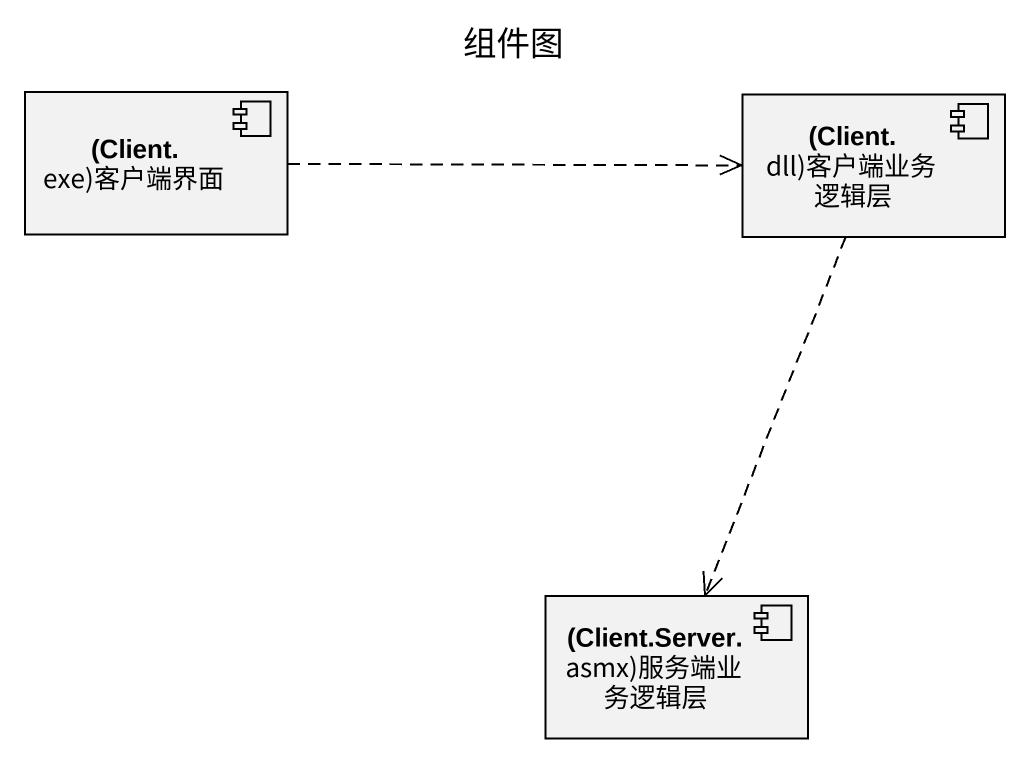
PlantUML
@startuml
title 组件图
component "(Client.exe)客户端界面" as Client_exe_客户端界面
component "(Client.dll)客户端业务逻辑层" as Client_dll_客户端业务逻辑层
component "(Client.Server.asmx)服务端业务逻辑层" as Client_Server_asmx_服务端业务逻辑层
Client_exe_客户端界面 .right.> Client_dll_客户端业务逻辑层
Client_dll_客户端业务逻辑层 ..> Client_Server_asmx_服务端业务逻辑层
@enduml
